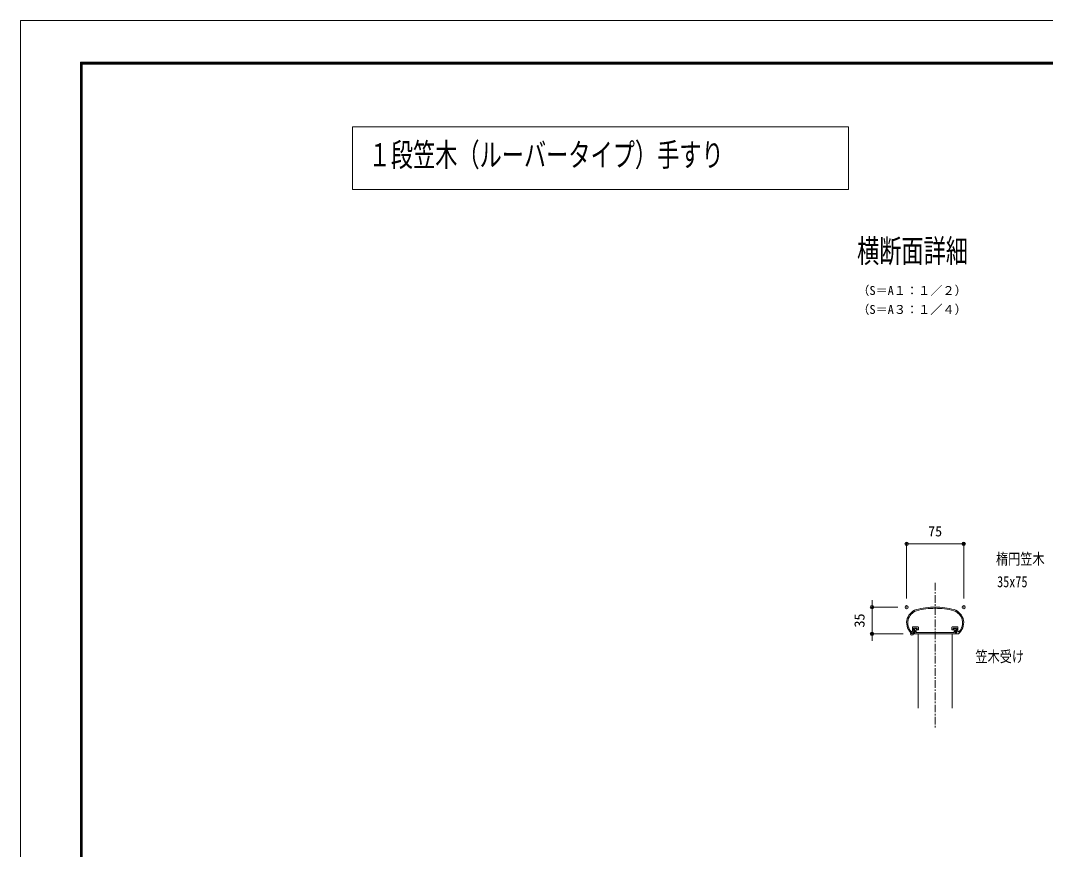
# Model space of a CAD drawing. Units: millimetres, scale not verified. Extents: x -1682 to 1682, y -1188 to 1188.
# Drawn here: x -1682 to -334, y 99 to 1188 of the extents above; entities that cross this region are included whole.
import ezdxf
from ezdxf.enums import TextEntityAlignment as Align

# ---------------------------------------------------------------- set-up
doc = ezdxf.new("R2010")
doc.units = ezdxf.units.MM
doc.header["$LTSCALE"] = 8
doc.header["$PDMODE"] = 32
doc.header["$PDSIZE"] = 4
doc.linetypes.add('USER1', pattern=[2, 1.25, -0.25, 0.25, -0.25])
for name, color, linetype, lineweight in [('0-0_0', 7, 'Continuous', 18), ('0-1_DEFPOINTS', 7, 'Continuous', 18), ('0-6_WAKU', 7, 'Continuous', 18), ('0-E_3中心線', 2, 'USER1', 18), ('0-F_41ｱﾙﾐ', 6, 'Continuous', 18), ('1-0_1手摺寸法', 7, 'Continuous', 18), ('1-3_CYAN', 4, 'Continuous', 18)]:
    doc.layers.add(name, color=color, linetype=linetype, lineweight=lineweight)
doc.styles.add('ＭＳ ゴシック', font='')
doc.styles.get('ＭＳ ゴシック').set_extended_font_data('MS Gothic')

# ---------------------------------------------------------------- blocks, each defined once
blk = doc.blocks.new('HK-007')
at = {"layer": '0-F_41ｱﾙﾐ'}
for p, q in [((-30.5, 0), (-27.5, 0)), ((-30, 3.25), (-30, 8.5)), ((-29.5, 9), (-22.5, 9)), ((-28.5, 4.3), (-28.5, 7.5)), ((-28.5, 4.3), (-28.5, 7.5)), ((-28.5, 7.5), (-23.5, 7.5)), ((-28.5, 4.3), (-26.7, 4.3)), ((-28.5, 1.5), (-28.5, 2.8)), ((-28.5, 2.8), (-27.5, 2.8)), ((-28.5, 1.5), (-27.5, 1.5)), ((-26.534, 3.989), (-27.5, 2.8)), ((-27.5, 0), (-27.5, 1.5)), ((-27.5, 1), (-27.5, 0)), ((-23.5, 5.5), (-23.5, 7.5)), ((-23, 5), (-22.5, 5)), ((-22, 5.5), (-22, 8.5)), ((22, 5.5), (22, 8.5)), ((29.5, 9), (22.5, 9)), ((23, 5), (22.5, 5)), ((23.5, 5.5), (23.5, 7.5)), ((28.5, 7.5), (23.5, 7.5)), ((26.534, 3.989), (27.5, 2.8)), ((28.5, 4.3), (26.7, 4.3)), ((28.5, 2.8), (27.5, 2.8)), ((27.5, 0), (27.5, 1.5)), ((28.5, 1.5), (27.5, 1.5)), ((30.5, 0), (27.5, 0)), ((28.5, 4.3), (28.5, 7.5)), ((28.5, 4.3), (28.5, 7.5)), ((28.5, 1.5), (28.5, 2.8)), ((30, 3.25), (30, 8.5))]:
    blk.add_line(p, q, dxfattribs=at)
for centre, radius, start, end in [((-19.2, 14.394), 18.3, 108.03854, 231.86719), ((-19.2, 14.394), 16.8, 108.19177, 223.97638), ((0.249, -65), 100, 90.14257, 104.54589), ((0.249, -65), 98.5, 90.14257, 104.51882), ((-0.249, -65), 98.5, 75.48118, 89.85743), ((-0.249, -65), 100, 75.45411, 89.85743), ((19.2, 14.394), 16.8, 316.02362, 71.80823), ((19.2, 14.394), 18.3, 308.13281, 71.96146), ((-30.75, 3.25), 0.75, 223.97638, 0), ((-29.5, 8.5), 0.5, 90, 180), ((-26.7, 4.1), 0.2, 326.30993, 90), ((-23, 5.5), 0.5, 180, 270), ((-22.5, 8.5), 0.5, 0, 90), ((-22.5, 5.5), 0.5, 270, 0), ((22.5, 8.5), 0.5, 90, 180), ((22.5, 5.5), 0.5, 180, 270), ((23, 5.5), 0.5, 270, 0), ((26.7, 4.1), 0.2, 90, 213.69007), ((29.5, 8.5), 0.5, 0, 90), ((30.75, 3.25), 0.75, 180, 316.02362)]:
    blk.add_arc(centre, radius, start, end, dxfattribs=at)
at = {"layer": '1-3_CYAN'}
blk.add_line((-27.5, 0), (-27.5, 1), dxfattribs=at)
blk = doc.blocks.new('_ORIGIN2')
at = {"layer": '0-0_0'}
blk.add_line((-0.5, 0), (-1, 0), dxfattribs=at)
for radius in [0.5, 0.25]:
    blk.add_circle((0, 0), radius, dxfattribs=at)
blk = doc.blocks.new('D18')
at = {"layer": '0-1_DEFPOINTS'}
for p in [(-300.13, 924.208), (-375.13, 841.05), (-300.13, 841.05)]:
    blk.add_point(p, dxfattribs=at)
at = {"layer": '1-0_1手摺寸法'}
for p, q in [((-375.13, 852.55), (-375.13, 924.208)), ((-370.53, 924.208), (-304.73, 924.208)), ((-300.13, 852.55), (-300.13, 924.208))]:
    blk.add_line(p, q, dxfattribs=at)
at = {"layer": '1-0_1手摺寸法', "xscale": 4.6, "yscale": 4.6, "rotation": 180}
blk.add_blockref('_ORIGIN2', (-375.13, 924.208), dxfattribs=at)
at = {"layer": '1-0_1手摺寸法', "xscale": 4.6, "yscale": 4.6}
blk.add_blockref('_ORIGIN2', (-300.13, 924.208), dxfattribs=at)
at = {"layer": '1-0_1手摺寸法', "style": 'ＭＳ ゴシック'}
blk.add_text('75', height=13.49, dxfattribs=at).set_placement((-346.83, 929.958), align=Align.BOTTOM_LEFT)
blk = doc.blocks.new('D19')
at = {"layer": '0-1_DEFPOINTS'}
for p in [(-375.13, 841.05), (-420.682, 806.05), (-368.13, 806.05)]:
    blk.add_point(p, dxfattribs=at)
at = {"layer": '1-0_1手摺寸法'}
for p, q in [((-420.682, 845.65), (-420.682, 850.25)), ((-386.63, 841.05), (-420.682, 841.05)), ((-420.682, 841.05), (-420.682, 806.05)), ((-379.63, 806.05), (-420.682, 806.05)), ((-420.682, 801.45), (-420.682, 796.85))]:
    blk.add_line(p, q, dxfattribs=at)
at = {"layer": '1-0_1手摺寸法', "xscale": 4.6, "yscale": 4.6}
for p, rotation in [((-420.682, 841.05), 270), ((-420.682, 806.05), 90)]:
    blk.add_blockref('_ORIGIN2', p, dxfattribs=dict(at, rotation=rotation))
at = {"layer": '1-0_1手摺寸法', "style": 'ＭＳ ゴシック'}
blk.add_text('35', height=13.49, rotation=90, dxfattribs=at).set_placement((-426.432, 814.35), align=Align.BOTTOM_LEFT)
blk = doc.blocks.new('A$C23197C01')
at = {"layer": '0-F_41ｱﾙﾐ'}
for p, q in [((0, 4.5), (0.885, 6.979)), ((0, 1), (0, 0)), ((27.5, 0), (0, 0)), ((1, 4.3), (0.2, 4.3)), ((1, 1.5), (0.5, 1.5)), ((1, 4.3), (1, 1.5)), ((2.5, 6.539), (2.5, 1.8)), ((8.9, 1.8), (2.5, 1.8)), ((8.9, 1.8), (9.031, 1.593)), ((9.5, 1.8), (9.369, 1.593)), ((20.2, 1.8), (9.5, 1.8)), ((20.2, 1.8), (20.331, 1.593)), ((20.8, 1.8), (20.669, 1.593)), ((27.5, 1.8), (20.8, 1.8)), ((27.5, 1.8), (34.2, 1.8)), ((27.5, 0), (55, 0)), ((34.2, 1.8), (34.331, 1.593)), ((34.8, 1.8), (34.669, 1.593)), ((34.8, 1.8), (45.5, 1.8)), ((45.5, 1.8), (45.631, 1.593)), ((46.1, 1.8), (45.969, 1.593)), ((46.1, 1.8), (52.5, 1.8)), ((52.5, 6.539), (52.5, 1.8)), ((54, 4.3), (54.8, 4.3)), ((54, 4.3), (54, 1.5)), ((54, 1.5), (54.5, 1.5)), ((55, 4.5), (54.115, 6.979)), ((55, 1), (55, 0))]:
    blk.add_line(p, q, dxfattribs=at)
for centre, radius, start, end in [((0.2, 4.5), 0.2, 180, 270), ((0.5, 1), 0.5, 90, 180), ((1.587, 6.372), 0.928, 10.39365, 139.12846), ((9.2, 1.7), 0.2, 212.33353, 327.66647), ((20.5, 1.7), 0.2, 212.33353, 327.66647), ((34.5, 1.7), 0.2, 212.33353, 327.66647), ((45.8, 1.7), 0.2, 212.33353, 327.66647), ((53.413, 6.372), 0.928, 40.87154, 169.60635), ((54.5, 1), 0.5, 0, 90), ((54.8, 4.5), 0.2, 270, 0)]:
    blk.add_arc(centre, radius, start, end, dxfattribs=at)

msp = doc.modelspace()

# ---------------------------------------------------------------- linework, layer by layer
at = {"layer": '0-0_0'}
for p, q in [((-501.869, 382.107), (-501.869, 284.246)), ((-456.869, 382.107), (-456.869, 284.246))]:
    msp.add_line(p, q, dxfattribs=at)
msp.add_lwpolyline([(-593.318, 966.139), (-1245.261, 966.139), (-1245.261, 1048.465), (-593.318, 1048.465)], close=True, dxfattribs=at)
at = {"layer": '0-1_DEFPOINTS', "color": 5}
for p, q in [((-1682, 1188), (-1682, -1188)), ((1682, 1188), (-1682, 1188))]:
    msp.add_line(p, q, dxfattribs=at)
at = {"layer": '0-6_WAKU'}
for p, q in [((-1603.2, 1133.2), (-1603.2, -1129.2)), ((1599.2, 1133.2), (-1603.2, 1133.2)), ((-1602.6, 1132.6), (-1602.6, -1128.6)), ((1598.6, 1132.6), (-1602.6, 1132.6)), ((-1602, 1132), (-1602, -1128)), ((1598, 1132), (-1602, 1132)), ((-1601.4, 1131.4), (-1601.4, -1127.4)), ((1597.4, 1131.4), (-1601.4, 1131.4)), ((-1600.8, 1130.8), (-1600.8, -1126.8)), ((1596.8, 1130.8), (-1600.8, 1130.8))]:
    msp.add_line(p, q, dxfattribs=at)
at = {"layer": '0-E_3中心線'}
msp.add_line((-479.369, 448.956), (-479.369, 257.313), dxfattribs=at)

# ---------------------------------------------------------------- block references
at = {"layer": '0-0_0'}
msp.add_blockref('HK-007', (-479.369, 382.108), dxfattribs=at)
at = {"layer": '1-0_1手摺寸法'}
for name, p in [('D18', (-141.739, -423.942)), ('D19', (-141.739, -423.942)), ('A$C23197C01', (-506.869, 382.108))]:
    msp.add_blockref(name, p, dxfattribs=at)

# ---------------------------------------------------------------- texts
at = {"layer": '0-0_0', "style": 'ＭＳ ゴシック'}
for s, height, width, p in [('１段笠木（ルーバータイプ）手すり', 30.55, 0.7, (-1224.198, 987.089)), ('横断面詳細', 30.55, 0.7, (-582.043, 860.713)), ('楕円笠木', 14.66, 0.8, (-399.452, 468.784)), ('35x75', 14.66, 0.8, (-397.897, 438.852)), ('笠木受け', 14.66, 0.8, (-426.439, 340.419))]:
    msp.add_text(s, height=height, dxfattribs=dict(at, width=width)).set_placement(p, align=Align.BOTTOM_LEFT)
for s, p in [('（S＝A１：１／２）', (-581.746, 823.803)), ('（S＝A３：１／４）', (-581.746, 798.896))]:
    msp.add_text(s, height=11.73, dxfattribs=at).set_placement(p, align=Align.BOTTOM_LEFT)

doc.saveas('drawing.dxf')
